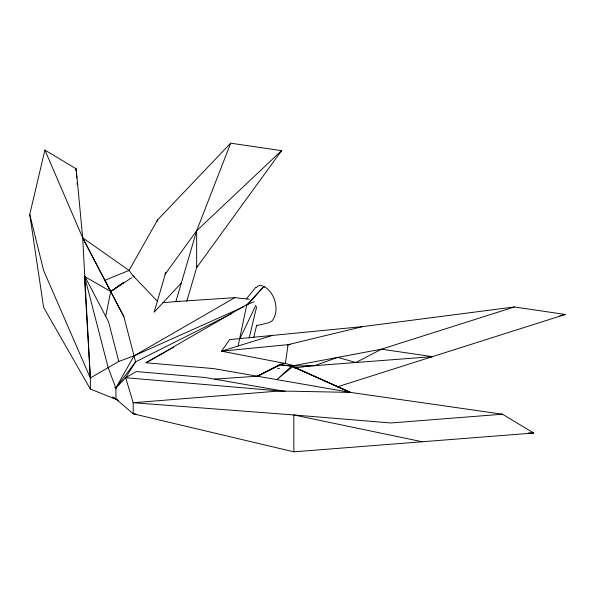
<?xml version="1.0" encoding="UTF-8"?>
<svg xmlns="http://www.w3.org/2000/svg" width="595" height="595" viewBox="0 0 595 595"><rect width="100%" height="100%" fill="white"/><g stroke="black" fill="none" stroke-linecap="round" stroke-linejoin="round"><path stroke-width="0.89" d="M337.253 386.876L565.25 314.458L514.37 306.961L362.675 326.603L288.069 344.654L285.369 363.508L280.379 364.177L257.449 376.204L214.423 379.112M238.112 346.022L246.821 304.551L254.154 301.799M105.702 316.339L110.737 291.505L82.675 237.807L44.9 150.037L29.75 214.453L43.614 307.377L90.343 389.056L117.52 399.907M75.773 170.631L76.197 168.846L44.9 150.037M249.149 338.094L256.713 306.574M253.686 337.618L256.713 325.011M279.628 152.684L281.554 150.669L196.655 230.756L196.655 267.624L281.554 150.669L230.682 143.172L196.655 230.756L175.882 301.583L163.023 302.669M186.815 301.167L197.168 265.876M156.968 221.638L157.571 219.89L230.682 143.172M239.993 338.592L255.843 305.272M157.571 219.89L129.056 270.42L104.898 280.275L123.946 316.882L135.563 361.872L125.657 377.706L115.861 387.999L115.965 399L133.191 413.793L293.818 451.828L533.767 433.019L502.47 414.217L350.448 392.41L213.493 368.58L145.983 362.772L246.821 304.551M90.343 389.056L90.343 377.989L118.784 361.448L108.535 321.776L84.334 275.403L108.141 367.591L115.861 387.999L134.009 355.855L234.846 297.641L249.231 299.263M164.845 274.072L165.782 272.473L154.12 312.241L181.341 282.96M165.388 273.826L196.655 230.756M115.861 387.999L135.563 361.872L231.753 313.565M246.546 298.75L255.716 287.333M247.513 304.952L262.7 287.764L264.782 286.559M246.233 305.585L262.7 287.764M256.274 287.683L257.806 286.136L260.32 285.265C274.236 288.3 281.019 310.664 271.759 321.27L270.085 321.85M292.792 366.587L276.898 379.58L291.639 366.066L314.562 365.672L337.722 357.394L355.914 362.511L381.492 349.161L514.37 306.961M110.73 291.557L123.373 282.707L110.737 291.505L85.055 276.787M110.737 291.505L131.815 277.657M125.657 377.706L136.307 371.563L205.015 377.475L285.34 391.451L125.657 377.706L133.191 402.726L133.191 413.793L135.965 413.986M288.069 344.654L287.549 344.951L290.405 344.423L221.526 351.162L229.648 339.604L362.675 326.603M145.983 362.772L166.979 351.08M168.593 350.18L170.207 349.28M171.821 348.38L173.435 347.48M257.449 376.204L280.238 364.832L291.602 366.074L350.448 392.41L279.717 390.967L133.191 402.726L293.818 414.96L390.908 422.963L502.47 414.217L500.626 414.403M257.345 376.211L280.238 364.832L291.52 366.089L381.492 349.161L432.372 356.665L429.62 356.933M243.861 306.7L134.009 355.855L118.784 361.448M269.676 322.475L256.505 325.748M272.369 335.401L221.526 351.162L285.369 363.508L293.96 365.628M309.742 365.754L302.535 366.847M559.85 315.767L565.25 314.458M277.627 368.692L279.457 368.357M294.406 368.037L310.025 365.754M302.855 366.572L432.372 356.665M234.846 297.641L175.882 301.583L179.586 301.524M528.211 432.907L533.767 433.019M422.205 441.765L293.818 414.96L293.818 451.828M291.52 366.089L350.448 392.41L291.602 366.074L291.922 366.371M112.827 397.2L115.965 399M114.709 387.271L116.315 388.2M112.581 397.103L118.479 400.509M76.368 171.605L76.197 168.846L82.675 237.807L129.056 270.42L132.73 275.381L157.355 301.204M132.73 275.381L134.425 277.255M123.946 316.882L82.675 237.807L90.343 377.989L43.614 270.502L29.75 214.453M76.48 173.442L76.762 178.046M77.038 182.65L77.157 184.487M84.334 275.403L90.343 377.989"/></g></svg>
